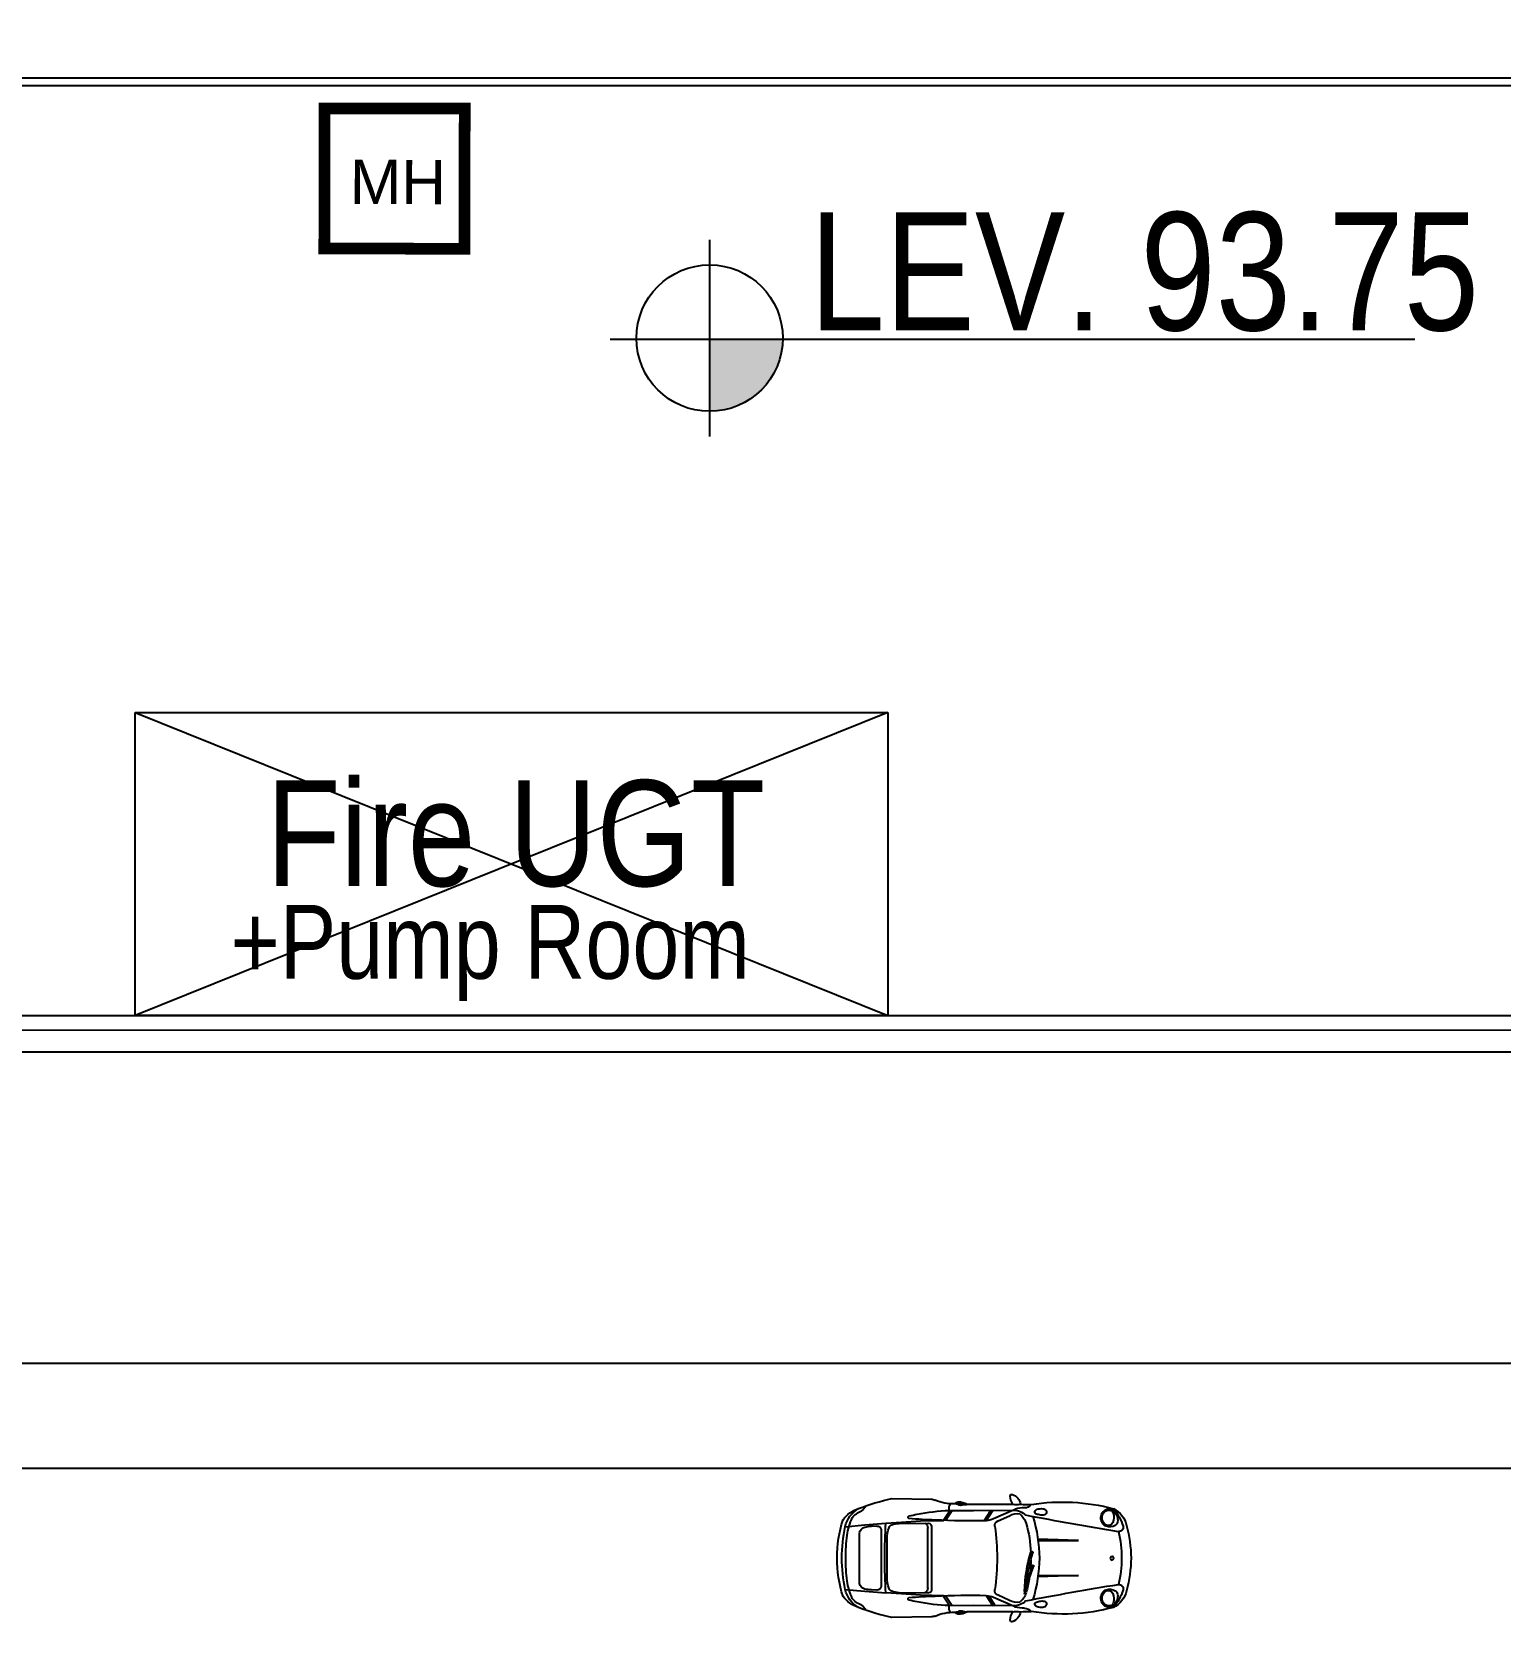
# Model space of a CAD drawing. Header units: feet. Extents: x 50754 to 76410, y 49660 to 67674.
# Drawn here: x 68036 to 69230, y 54850 to 56151 of the extents above; entities that cross this region are included whole.
import ezdxf

# ---------------------------------------------------------------- set-up
doc = ezdxf.new("R2010")
doc.units = ezdxf.units.FT
doc.linetypes.add('Amconstr', pattern=[9999, 9999, 0])
doc.linetypes.add('CENTER', pattern=[2, 1.25, -0.25, 0.25, -0.25])
for name, color, linetype in [('1_TEXT', 3, 'Continuous'), ('CAR', 253, 'Continuous'), ('CARS', 2, 'Continuous'), ('CKS_PROPERTY LINE', 5, 'Continuous'), ('coches', 7, 'Continuous'), ('MS GATE', 1, 'Continuous'), ('PLOT LINE', 3, 'Continuous'), ('ROAD CL', 251, 'CENTER'), ('roads & footpath', 161, 'Continuous'), ('TEXT', 3, 'Continuous'), ('WALL HATCH EXIST', 253, 'Continuous')]:
    doc.layers.add(name, color=color, linetype=linetype)
doc.styles.add('ARC_IMP 001 1_1', font='ARIALN.TTF', dxfattribs={"height": 0.078125})
doc.styles.add('ARIAL', font='arial.ttf')

# ---------------------------------------------------------------- blocks, each defined once
blk = doc.blocks.new('A$C6C2F1E0A')
at = {"layer": 'coches', "color": 0, "linetype": 'ByBlock', "lineweight": -3}
for p, q in [((3.454, 0.86), (2.883, 0.85)), ((1.92, 0.537), (1.757, 0.611)), ((2.091, 0.539), (1.994, 0.688)), ((2.122, 0.538), (2.026, 0.688)), ((2.681, 0.543), (2.584, 0.687)), ((2.712, 0.544), (2.615, 0.688)), ((3.04, 0.536), (2.706, 0.544)), ((3.349, 0.5), (2.924, 0.505)), ((3.313, 0.518), (3.04, 0.536)), ((3.542, 0.504), (3.313, 0.518)), ((3.843, 0.479), (3.542, 0.504)), ((3.749, 0.461), (3.67, 0.463)), ((4.128, 0.453), (3.843, 0.479)), ((0.757, 0.253), (1.346, 0.273)), ((1.343, 0.253), (0.757, 0.253)), ((2.881, 0.452), (2.881, 0)), ((2.936, 0), (2.936, 0.432)), ((3.521, 0), (3.521, 0.274)), ((3.61, 0.411), (3.61, 0)), ((3.92, 0), (3.92, 0.366)), ((2.881, 0), (2.881, -0.452)), ((2.936, -0.432), (2.936, 0)), ((3.521, -0.274), (3.521, 0)), ((3.61, 0), (3.61, -0.411)), ((3.92, -0.366), (3.92, 0)), ((0.757, -0.253), (1.346, -0.273)), ((1.343, -0.253), (0.757, -0.253)), ((3.67, -0.463), (3.749, -0.461)), ((4.128, -0.453), (3.843, -0.479)), ((1.987, -0.566), (1.698, -0.692)), ((1.698, -0.692), (2.276, -0.685)), ((1.757, -0.611), (1.92, -0.537)), ((2.056, -0.544), (1.963, -0.689)), ((2.091, -0.539), (1.994, -0.688)), ((2.276, -0.685), (2.625, -0.688)), ((2.681, -0.543), (2.584, -0.687)), ((2.712, -0.544), (2.615, -0.688)), ((2.706, -0.544), (3.04, -0.536)), ((2.924, -0.505), (3.349, -0.5)), ((3.04, -0.536), (3.313, -0.518)), ((3.313, -0.518), (3.542, -0.504)), ((3.843, -0.479), (3.542, -0.504)), ((1.709, -0.777), (2.365, -0.777)), ((2.883, -0.85), (3.454, -0.86))]:
    blk.add_line(p, q, dxfattribs=at)
for points in [[(2.421, 0.773, -0.024995), (2.365, 0.777), (1.709, 0.777, -0.093665), (1.597, 0.777, -0.044974), (1.441, 0.773, 0.242846), (1.54, 0.724, -0.066443), (1.673, 0.708, 0.284222), (1.698, 0.692)], [(2.615, 0.688), (2.276, 0.685), (1.698, 0.692), (1.987, 0.566, 0.071916), (2.091, 0.539, 0.014486), (2.828, 0.548, 0.015753), (3.209, 0.571, 0.648), (3.202, 0.608, 0.010841), (3.087, 0.633, 0.038718), (2.625, 0.688, 0.192613), (2.609, 0.783)]]:
    blk.add_lwpolyline(points, format="xyb", dxfattribs=at)
blk.add_lwpolyline([(2.625, 0.688), (2.615, 0.688)], dxfattribs=at)
blk.add_circle((0.275, -0.002), 0.0266, dxfattribs=at)
for centre, radius, start, end in [((0.43, 0.38), 0.377, 117.9341, 165.8561), ((0.798, 0.253), 0.713, 139.8356, 163.0263), ((0.431, 0.503), 0.25, 127.028, 151.6532), ((0.989, -2.032), 2.841, 80.8502, 105.0021), ((0.321, 0.604), 0.106, 37.9901, 112.4095), ((1.275, 0.654), 0.0587, 88.9813, 160.0291), ((1.296, 0.404), 0.309, 80.0244, 93.711), ((1.322, 0.639), 0.0745, 24.0009, 68.7529), ((1.775, 0.75), 0.18, 109.8569, 171.1321), ((1.474, 0.914), 0.272, 329.8315, 356.1352), ((1.722, 0.897), 0.023, 356.1352, 109.8569), ((2.481, 0.583), 0.227, 85.3914, 120.853), ((2.461, 0.726), 0.0619, 53.34, 130.5245), ((2.458, 0.82), 0.06, 231.9068, 311.9577), ((2.44, 1.337), 0.564, 275.8996, 280.6987), ((2.494, 0.747), 0.0622, 34.5743, 84.6458), ((2.566, 1.444), 0.662, 268.1893, 293.5908), ((2.898, 0.684), 0.167, 95.1224, 113.5908), ((2.655, -2.645), 3.595, 69.1236, 77.1575), ((3.957, 0.792), 0.128, 198.9069, 239.4435), ((3.738, 0.367), 0.399, 12.4252, 60.1974), ((3.794, 0.28), 0.456, 36.82, 71.8248), ((2.143, -0.052), 2.144, 165.8561, 178.6137), ((-7.49, 47.784), 48.02, 279.1905, 280.8179), ((0.344, 0.55), 0.151, 151.6532, 191.6286), ((0.267, 0.534), 0.0721, 191.6286, 237.7927), ((0.308, 0.599), 0.15, 237.7927, 290.4863), ((0.468, 0.589), 0.219, 164.1178, 200.1268), ((0.311, 0.634), 0.0561, 99.1163, 164.1178), ((0.33, 0.542), 0.0734, 202.5631, 318.9552), ((0.318, 0.591), 0.0991, 44.3179, 99.1163), ((0.323, 0.558), 0.106, 290.4863, 327.3729), ((0.279, 0.587), 0.141, 318.9552, 356.0625), ((0.311, 0.585), 0.109, 356.0625, 44.3179), ((0.29, 0.58), 0.146, 327.3729, 37.9901), ((1.261, 0.666), 0.0421, 169.1057, 256.3949), ((1.289, 0.781), 0.161, 256.3949, 281.2917), ((1.27, 0.909), 0.29, 279.8631, 292.3211), ((3.487, -0.031), 2.163, 163.0913, 179.1793), ((1.37, 0.66), 0.0224, 299.1034, 22.9832), ((3.06, 0.037), 1.612, 163.3105, 178.5788), ((1.792, 0.418), 0.288, 130.3021, 163.3105), ((1.697, 0.449), 0.243, 89.731, 135.9605), ((1.648, 0.433), 0.209, 58.5386, 101.741), ((1.901, 0.472), 0.0678, 345.774, 73.1452), ((2.931, 0.455), 0.05, 98.3498, 183.3387), ((3.016, 0.434), 0.0806, 119.4221, 181.6531), ((3.333, 0.156), 0.345, 69.3284, 87.2077), ((3.43, 0.414), 0.069, 24.9469, 69.3284), ((-3.919, 0.054), 7.474, 359.5886, 3.4511), ((3.666, 0.406), 0.0564, 86.7926, 175.4907), ((3.768, 0.377), 0.329, 38.5491, 67.8682), ((3.361, 0.253), 0.741, 5.9587, 26.3467), ((2.341, -0.011), 1.904, 0.3429, 17.2682), ((0.176, 0.443), 0.0622, 163.0263, 273.4503), ((1.989, -0.017), 1.853, 167.5836, 179.4615), ((5.525, -0.023), 3.591, 172.3421, 179.6342), ((3.074, 0.285), 0.447, 358.5563, 20.6788), ((3.688, -0.272), 0.736, 77.7157, 85.2325), ((3.823, 0.352), 0.0977, 8.5929, 77.7157), ((1.869, 0.021), 2.251, 359.4726, 7.8972), ((1.787, -0.026), 2.389, 0.6326, 11.5834), ((2.143, 0.052), 2.144, 181.3863, 194.1439), ((1.989, 0.017), 1.853, 180.5385, 192.4164), ((3.487, 0.031), 2.163, 180.8207, 196.9087), ((1.433, 0.081), 0.0143, 16.9212, 209.452), ((-1.123, -0.69), 2.655, 8.2627, 16.7299), ((-0.612, -0.541), 2.152, 1.6045, 16.9212), ((5.525, 0.023), 3.591, 180.3658, 187.6579), ((-3.919, -0.054), 7.474, 356.5489, 0.4114), ((1.869, -0.021), 2.251, 352.1028, 0.5274), ((1.787, 0.026), 2.389, 348.4166, 359.3674), ((2.341, 0.011), 1.904, 342.7318, 359.6571), ((1.414, -0.114), 0.0107, 20.4589, 234.6463), ((-0.748, -0.97), 2.316, 12.8462, 21.4384), ((-0.869, -0.966), 2.447, 10.4806, 20.4589), ((3.06, -0.037), 1.612, 179.6179, 185.9686), ((0.176, -0.443), 0.0622, 86.5497, 196.9737), ((0.798, -0.253), 0.713, 196.9737, 220.1644), ((-7.49, -47.784), 48.02, 79.1821, 80.8095), ((0.308, -0.599), 0.15, 69.5137, 122.2073), ((0.323, -0.558), 0.106, 32.6271, 69.5137), ((3.06, -0.037), 1.612, 189.5681, 196.6895), ((3.272, -0.052), 1.786, 188.2627, 193.8902), ((1.717, -0.407), 0.212, 192.8462, 212.2634), ((1.901, -0.472), 0.0678, 286.8548, 14.226), ((2.931, -0.455), 0.05, 176.6613, 261.6502), ((3.016, -0.434), 0.0806, 178.3469, 240.5779), ((3.43, -0.414), 0.069, 290.6716, 335.0531), ((3.074, -0.285), 0.447, 339.3212, 1.4437), ((3.666, -0.406), 0.0564, 184.5093, 273.2074), ((3.688, 0.272), 0.736, 274.7675, 282.2843), ((3.823, -0.352), 0.0977, 282.2843, 351.4071), ((3.738, -0.367), 0.399, 299.8026, 347.5748), ((3.361, -0.253), 0.741, 333.6533, 354.0413), ((0.43, -0.38), 0.377, 194.1439, 242.0659), ((0.344, -0.55), 0.151, 168.3714, 208.3468), ((0.267, -0.534), 0.0721, 122.2073, 168.3714), ((0.431, -0.503), 0.25, 208.3468, 232.972), ((0.468, -0.589), 0.219, 159.8732, 195.8822), ((0.311, -0.634), 0.0561, 195.8822, 260.8837), ((0.33, -0.542), 0.0734, 41.0448, 157.4369), ((0.321, -0.604), 0.106, 247.5905, 322.0099), ((0.318, -0.591), 0.0991, 260.8837, 315.6821), ((0.279, -0.587), 0.141, 3.9375, 41.0448), ((0.311, -0.585), 0.109, 315.6821, 3.9375), ((0.29, -0.58), 0.146, 322.0099, 32.6271), ((1.261, -0.666), 0.0421, 103.6051, 190.8943), ((1.275, -0.654), 0.0587, 199.9709, 271.0187), ((1.289, -0.781), 0.161, 78.7083, 103.6051), ((1.27, -0.909), 0.29, 67.6789, 80.1369), ((1.322, -0.639), 0.0745, 291.2471, 335.9991), ((1.37, -0.66), 0.0224, 337.0168, 60.8966), ((1.792, -0.418), 0.288, 196.6895, 229.6979), ((1.697, -0.449), 0.243, 224.0395, 270.269), ((1.648, -0.433), 0.209, 258.259, 301.4614), ((1.699, -0.721), 0.0287, 90.59, 154.0552), ((2.134, -0.914), 0.377, 96.5342, 112.9878), ((2.291, -13.256), 12.719, 87.5803, 90.8999), ((2.498, -0.715), 0.13, 328.6574, 12.267), ((2.506, 2.319), 3.009, 272.2624, 281.1315), ((2.664, -6.601), 6.055, 84.8428, 88.4528), ((2.566, 2.016), 2.7, 281.1315, 283.6161), ((3.197, -0.588), 0.021, 283.6161, 55.3891), ((3.333, -0.156), 0.345, 272.7923, 290.6716), ((3.957, -0.792), 0.128, 120.5565, 161.0931), ((3.768, -0.377), 0.329, 292.1318, 321.4509), ((3.794, -0.28), 0.456, 288.1752, 323.18), ((0.989, 2.032), 2.841, 254.9979, 279.1498), ((1.296, -0.404), 0.309, 266.289, 279.9756), ((1.538, -0.845), 0.121, 89.0984, 143.6975), ((1.497, -1.646), 0.874, 83.421, 93.7212), ((1.546, -0.219), 0.505, 269.2761, 284.4814), ((1.653, -1.072), 0.3, 79.298, 100.702), ((1.775, -0.75), 0.18, 188.8679, 250.1431), ((1.474, -0.914), 0.272, 3.8648, 30.1685), ((1.722, -0.897), 0.023, 250.1431, 3.8648), ((2.44, -1.337), 0.564, 91.9386, 97.6657), ((2.481, -0.583), 0.227, 239.147, 274.6086), ((2.458, -0.82), 0.06, 48.0423, 128.0932), ((2.461, -0.726), 0.0619, 229.4755, 306.66), ((2.44, -1.337), 0.564, 79.3013, 84.1004), ((2.494, -0.747), 0.0622, 275.3542, 325.4257), ((2.566, -1.444), 0.662, 66.4092, 91.8107), ((2.898, -0.684), 0.167, 246.4092, 264.8776), ((2.655, 2.645), 3.595, 282.8425, 290.8764)]:
    blk.add_arc(centre, radius, start, end, dxfattribs=at)
blk = doc.blocks.new('S PARK')
at = {"layer": 'CAR', "xscale": 942.2849746202844, "yscale": 942.2849746202844, "zscale": 942.2849746202844, "rotation": 90}
blk.add_blockref('A$C6C2F1E0A', (0, 491.622), dxfattribs=at)
blk = doc.blocks.new('admin enlclave road')
at = {"layer": 'CKS_PROPERTY LINE', "color": 253}
blk.add_line((44902.009, -5335.39), (44591.253, -5378.101), dxfattribs=at)
at = {"layer": 'CKS_PROPERTY LINE', "color": 253, "lineweight": -3}
for points in [[(44503.351, -5420.285, -0.126728), (44591.997, -5383.981), (44858.55, -5347.345)], [(44503.534, -5422.333, -0.126876), (44592.269, -5385.962), (44858.727, -5349.339)]]:
    blk.add_lwpolyline(points, format="xyb", dxfattribs=at)
at = {"layer": 'CARS', "color": 253, "xscale": -0.0014, "yscale": 0.0014, "zscale": 0.0014, "rotation": 97.82584931717199}
blk.add_blockref('S PARK', (44818.775, -5356.556, 104), dxfattribs=at)

msp = doc.modelspace()

# ---------------------------------------------------------------- hatches: boundary and pattern name
at = {"layer": 'WALL HATCH EXIST', "linetype": 'ByBlock'}
h = msp.add_hatch(color=253, dxfattribs=at)
h.dxf.hatch_style = 1
h.paths.add_polyline_path([(68586.41539, 55842.4661, 0.4100358202), (68645.9125, 55901.11932), (68586.41539, 55901.11932)])
h = msp.add_hatch(color=253, dxfattribs=at)
h.dxf.hatch_style = 1
h.paths.add_polyline_path([(68586.41539, 55842.4661, 0.4100358202), (68645.9125, 55901.11932), (68586.41539, 55901.11932)])

# ---------------------------------------------------------------- linework, layer by layer
at = {"color": 6, "const_width": 9.49219}
msp.add_lwpolyline([(68273.29892, 55974.77014), (68387.20504, 55974.59705), (68387.37813, 56088.50317), (68273.47201, 56088.67625)], close=True, dxfattribs=at)
at = {"color": 253, "linetype": 'Continuous', "lineweight": 9}
for points in [[(68586.41539, 55981.86539), (68586.41539, 55822.07316), (68586.41539, 55822.07316)], [(68505.66932, 55901.11932), (69159.48624, 55901.11932), (69159.48624, 55901.11932)]]:
    msp.add_lwpolyline(points, dxfattribs=at)
at = {"layer": 'PLOT LINE', "color": 253}
msp.add_line((66994.12001, 55351.34979), (70231.88548, 55351.34979), dxfattribs=at)
msp.add_lwpolyline([(71861.75005, 61994.88878), (70241.3178, 55339.36387), (66535.12001, 55339.35845), (66535.12001, 55450.35852)], dxfattribs=at)
at = {"layer": 'PLOT LINE', "color": 8, "linetype": 'Amconstr', "lineweight": 25}
msp.add_lwpolyline([(68119.62938, 55597.66015), (68731.21818, 55597.65991), (68731.21818, 55351.34955), (68119.62938, 55351.34979)], close=True, dxfattribs=at)
for points in [[(68119.62938, 55597.66015), (68731.21818, 55351.34955)], [(68731.21818, 55597.65991), (68119.62938, 55351.34979)]]:
    msp.add_lwpolyline(points, dxfattribs=at)
at = {"layer": 'ROAD CL', "color": 253, "linetype": 'ByBlock'}
for points in [[(68586.41539, 55981.86539), (68586.41539, 55822.07316)], [(68505.66932, 55901.11932), (69159.48624, 55901.11932)]]:
    msp.add_lwpolyline(points, dxfattribs=at)
msp.add_circle((68586.41539, 55901.96928), 59.50318, dxfattribs=at)
at = {"layer": 'roads & footpath', "color": 8}
for points in [[(70515.02739, 56514.28519), (70357.6255, 56552.6081), (70352.38979, 56531.10373, -0.2840680743), (70130.79128, 56312.57775), (70130.79128, 56113.12584), (67694.79128, 56113.12584), (67694.79128, 56305.12584), (67091.31947, 56305.12584, 0.2824333094), (66945.08308, 56215.3614, -0.1650982146), (66622.29322, 55899.96708, 0.2886997562), (66529.12001, 55752.04966), (66529.12001, 55468.35852)], [(70513.60802, 56508.45549), (70362.03583, 56545.35904), (70358.21949, 56529.68436, -0.2797863653), (70136.79128, 56307.83417), (70136.79128, 56107.12584), (67688.79128, 56107.12584), (67688.79128, 56299.12584), (67091.31947, 56299.12584, 0.2824333094), (66950.43319, 56212.64547, -0.1650982146), (66624.88444, 55894.55547, 0.2886997562), (66535.12001, 55752.04966), (66535.12001, 55468.35852)], [(70513.60802, 56508.45549), (70362.03583, 56545.35904), (70358.21949, 56529.68436, -0.2797863653), (70136.79128, 56307.83417), (70136.79128, 56107.12584), (67688.79128, 56107.12584), (67688.79128, 56299.12584), (67091.31947, 56299.12584, 0.2824333094), (66950.43319, 56212.64547, -0.1650982146), (66624.88444, 55894.55547, 0.2886997562), (66535.12001, 55752.04966), (66535.12001, 55468.35852)]]:
    msp.add_lwpolyline(points, format="xyb", dxfattribs=at)

# ---------------------------------------------------------------- block references
at = {"layer": 'MS GATE', "linetype": 'Amconstr', "lineweight": 25, "xscale": 42.66674600251998, "yscale": 42.66674600251998, "zscale": 42.66674600251998, "rotation": 352.174150691152}
msp.add_blockref('admin enlclave road', (-1794383.54152, 541708.42207), dxfattribs=at)

# ---------------------------------------------------------------- texts
at = {"color": 253, "linetype": 'ByBlock', "style": 'ARC_IMP 001 1_1'}
msp.add_text('LEV. 93.75', height=96, dxfattribs=at).set_placement((68667.58656, 55908.30306))
at = {"layer": '1_TEXT', "color": 8, "lineweight": -3, "style": 'ARC_IMP 001 1_1'}
for s, height, p in [('Fire UGT', 86.06948, (68226.28826, 55456.5652)), ('+Pump Room', 60, (68197.02979, 55381.2854))]:
    msp.add_text(s, height=height, dxfattribs=at).set_placement(p)
at = {"layer": 'TEXT', "color": 3, "linetype": 'ByBlock', "style": 'ARIAL'}
msp.add_text('MH', height=36, rotation=359.91293508, dxfattribs=at).set_placement((68293.93663, 56010.9254))

doc.saveas('drawing.dxf')
